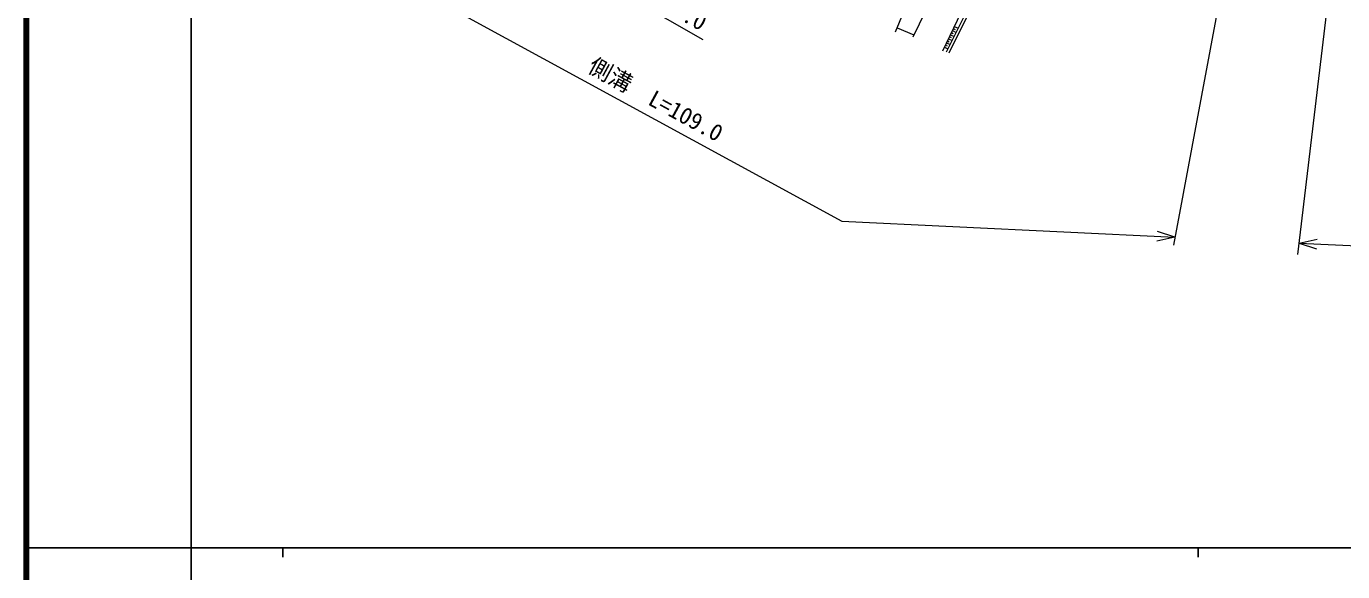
# Model space of a CAD drawing. Units: millimetres, scale not verified. Extents: x 40000 to 680000, y 20000 to 380000.
# Drawn here: x 40000 to 183774, y 202409 to 261978 of the extents above; entities that cross this region are included whole.
import ezdxf
from ezdxf.enums import TextEntityAlignment as Align

# ---------------------------------------------------------------- set-up
doc = ezdxf.new("R2010")
doc.units = ezdxf.units.MM
doc.header["$LTSCALE"] = 1000
for name, color, linetype, lineweight in [('M-BGD', 7, 'Continuous', 13), ('M-STR-HTXT', 7, 'Continuous', 13), ('M-TTL', 2, 'Continuous', 140), ('M-TTL-BAND', 7, 'Continuous', 25)]:
    doc.layers.add(name, color=color, linetype=linetype, lineweight=lineweight)
doc.styles.add('ＭＳ ゴシック', font='')
doc.styles.get('ＭＳ ゴシック').set_extended_font_data('MS Gothic')

msp = doc.modelspace()

# ---------------------------------------------------------------- linework, layer by layer
at = {"layer": 'M-BGD'}
for p, q in [((140738, 275628), (134909, 261350)), ((143970, 275396), (136810, 260778)), ((144845, 269305), (140069, 259260)), ((145398, 269065), (140483, 259164)), ((145673, 268945), (140752, 259030)), ((135098, 261813), (136947, 261058)), ((141249, 261743), (141456, 261645)), ((141357, 261969), (141777, 261769)), ((140605, 260389), (140800, 260296)), ((140713, 260614), (141110, 260426)), ((140820, 260840), (141019, 260746)), ((140927, 261066), (141332, 260874)), ((141035, 261292), (141237, 261196)), ((141142, 261517), (141554, 261322)), ((140283, 259711), (140665, 259530)), ((140391, 259937), (140582, 259846)), ((140498, 260163), (140887, 259978))]:
    msp.add_line(p, q, dxfattribs=at)
at = {"layer": 'M-STR-HTXT'}
for p, q in [((172483, 276511), (165288, 238091)), ((66306, 274922), (129059, 240687)), ((178869, 237068), (183206, 273207)), ((129059, 240687), (165448, 238947)), ((165448, 238947), (163494, 238522)), ((165448, 238947), (163543, 239556)), ((179016, 238299), (180971, 238723)), ((179016, 238299), (238834, 235439)), ((179016, 238299), (180921, 237689))]:
    msp.add_line(p, q, dxfattribs=at)
msp.add_lwpolyline([(96251, 288390), (89992, 274179), (113878, 260553)], dxfattribs=at)
at = {"layer": 'M-TTL'}
msp.add_line((40000, 380000), (40000, 20000), dxfattribs=at)
at = {"layer": 'M-TTL-BAND'}
for p, q in [((58000, 370000), (58000, 20000)), ((40000, 205000), (579000, 205000)), ((68000, 205000), (68000, 204000)), ((168000, 205000), (168000, 204000))]:
    msp.add_line(p, q, dxfattribs=at)

# ---------------------------------------------------------------- texts
at = {"layer": 'M-STR-HTXT', "style": 'ＭＳ ゴシック'}
for s, rotation, p in [('ヒューム管φ600 L=15.0', 330.298, (90041, 274266)), ('側溝\u3000L=109.0', 331.385, (100923, 256606))]:
    msp.add_text(s, height=1833, rotation=rotation, dxfattribs=at).set_placement(p, align=Align.BOTTOM_LEFT)

doc.saveas('drawing.dxf')
